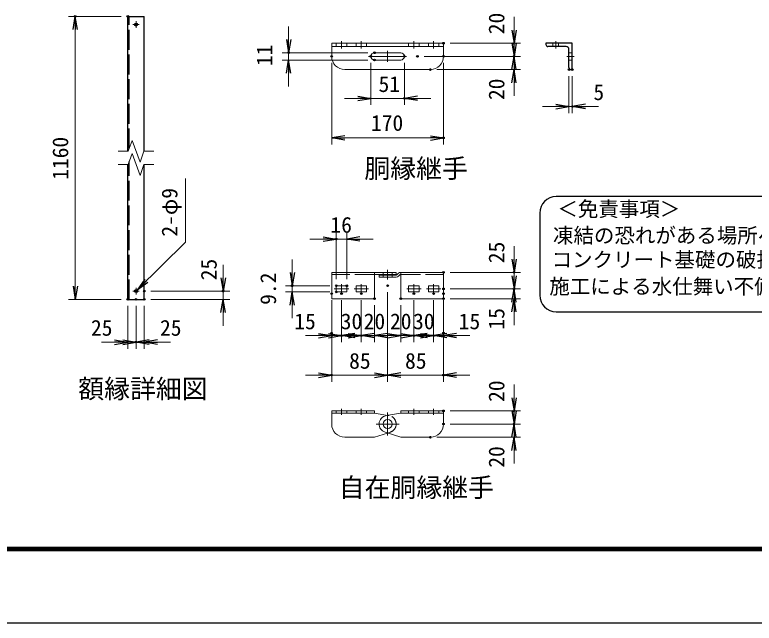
# Model space of a CAD drawing. Units: millimetres, scale not verified. Extents: x -4200 to 4200, y -2970 to 2970.
# Drawn here: x -264 to 1985, y -2970 to -1121 of the extents above; entities that cross this region are included whole.
import ezdxf
from ezdxf.enums import TextEntityAlignment as Align

# ---------------------------------------------------------------- set-up
doc = ezdxf.new("R2010")
doc.units = ezdxf.units.MM
doc.header["$LTSCALE"] = 10
doc.header["$PDMODE"] = 32
doc.header["$PDSIZE"] = 5
doc.linetypes.add('DASHED', pattern=[7.5, 6, -1.5])
doc.linetypes.add('USER1', pattern=[50.8, 31.75, -6.35, 6.35, -6.35])
for name, color, linetype, lineweight in [('0-0_D-BMK', 2, 'USER1', 13), ('0-2_D-STR1', 1, 'Continuous', 25), ('0-3_D-STR3', 3, 'Continuous', 13), ('0-5_0', 7, 'Continuous', 25), ('0-6_D-STR-DIM', 7, 'Continuous', 13), ('0-8_D-TTL-TXT', 7, 'Continuous', 25), ('0-9_D-STR-TXT', 7, 'Continuous', 13), ('0-A_D-TTL', 7, 'Continuous', 25)]:
    doc.layers.add(name, color=color, linetype=linetype, lineweight=lineweight)
doc.layers.add('0-7_Defpoints', color=8, linetype='Continuous')
doc.styles.add('ＭＳ ゴシック', font='')
doc.styles.get('ＭＳ ゴシック').set_extended_font_data('MS Gothic')

# ---------------------------------------------------------------- blocks, each defined once
blk = doc.blocks.new('L40x5')
at = {"layer": '0-5_0'}
for p, q in [((-153.11, 166.89), (-153.11, -108.11)), ((-108.11, -153.11), (166.89, -153.11))]:
    blk.add_line(p, q, dxfattribs=at)
blk.add_lwpolyline([(-183.11, 196.89), (-203.11, 196.89), (-203.11, -203.11), (196.89, -203.11), (196.89, -183.11)], dxfattribs=at)
for centre, radius, start, end in [((-183.11, 166.89), 30, 0, 90), ((-108.11, -108.11), 45, 180, 270), ((166.89, -183.11), 30, 0, 90)]:
    blk.add_arc(centre, radius, start, end, dxfattribs=at)
blk = doc.blocks.new('_Open')
at = {"layer": '0-5_0'}
blk.add_line((-10, 1.667), (0, 0), dxfattribs=at)
blk.add_lwpolyline([(-10, -1.667), (0, 0), (-10, 0)], dxfattribs=at)

msp = doc.modelspace()

# ---------------------------------------------------------------- linework, layer by layer
at = {"layer": '0-0_D-BMK'}
for p, q in [((105.04, -1140.9), (105.04, -1160.9)), ((95.04, -1150.9), (115.04, -1150.9)), ((730.03, -1201.54), (730.03, -1223.54)), ((790.03, -1201.54), (790.03, -1223.54)), ((950.03, -1201.54), (950.03, -1223.54)), ((1010.03, -1201.54), (1010.03, -1223.54)), ((1381.53, -1223.54), (1381.53, -1201.54)), ((870.03, -1230.54), (870.03, -1264.54)), ((812.15, -1247.54), (927.7, -1247.54)), ((1415.53, -1247.54), (1437.53, -1247.54)), ((870.03, -1925.74), (870.03, -1896.54)), ((105.04, -1950.9), (105.04, -1970.9)), ((708.03, -1953.94), (752.03, -1953.94)), ((730.03, -1968.54), (730.03, -1939.34)), ((768.03, -1953.94), (812.03, -1953.94)), ((790.03, -1968.54), (790.03, -1939.34)), ((928.03, -1953.94), (972.03, -1953.94)), ((950.03, -1968.54), (950.03, -1939.34)), ((988.03, -1953.94), (1032.03, -1953.94)), ((1010.03, -1968.54), (1010.03, -1939.34)), ((95.04, -1960.9), (115.04, -1960.9)), ((730.03, -2318.85), (730.03, -2337.25)), ((790.03, -2318.85), (790.03, -2337.25)), ((870.03, -2329.93), (870.03, -2399.77)), ((950.03, -2318.85), (950.03, -2337.25)), ((1010.03, -2318.85), (1010.03, -2337.25)), ((870.03, -2349.85), (870.03, -2379.85)), ((835.11, -2364.85), (904.96, -2364.85)), ((852.03, -2364.85), (888.03, -2364.85))]:
    msp.add_line(p, q, dxfattribs=at)
at = {"layer": '0-2_D-STR1'}
for p, q in [((80.04, -1535.9), (80.04, -1125.9)), ((80.04, -1125.9), (130.04, -1125.9)), ((130.04, -1535.9), (130.04, -1125.9)), ((80.04, -1985.9), (80.04, -1575.9)), ((130.04, -1985.9), (130.04, -1575.9)), ((80.04, -1985.9), (130.04, -1985.9))]:
    msp.add_line(p, q, dxfattribs=at)
at = {"layer": '0-2_D-STR1', "linetype": 'DASHED'}
for p, q in [((84.04, -1527.13), (84.04, -1125.9)), ((84.04, -1985.9), (84.04, -1567.13))]:
    msp.add_line(p, q, dxfattribs=at)
at = {"layer": '0-2_D-STR1'}
for centre in [(105.04, -1150.9), (105.04, -1960.9)]:
    msp.add_circle(centre, 4.5, dxfattribs=at)
at = {"layer": '0-3_D-STR3'}
for p, q in [((700.03, -1207.54), (1040.03, -1207.54)), ((700.03, -1207.54), (700.03, -1247.54)), ((1040.03, -1207.54), (1040.03, -1247.54)), ((700.03, -1217.54), (1040.03, -1217.54)), ((830.03, -1236.54), (910.03, -1236.54)), ((830.03, -1258.54), (910.03, -1258.54)), ((740.03, -1287.54), (1000.03, -1287.54)), ((700.03, -1903.94), (896.03, -1903.94)), ((700.03, -1983.94), (700.03, -1903.94)), ((830.03, -1983.94), (830.03, -1903.94)), ((830.03, -1910.34), (896.03, -1910.34)), ((896.03, -1910.34), (896.03, -1903.94)), ((903.29, -1906.73), (898.48, -1911.11)), ((910.03, -1903.94), (1040.03, -1903.94)), ((910.03, -1983.94), (910.03, -1903.94)), ((1040.03, -1983.94), (1040.03, -1903.94)), ((844.03, -1918.34), (844.03, -1911.94)), ((844.03, -1911.94), (896.32, -1911.94)), ((844.03, -1918.34), (896.32, -1918.34)), ((907.6, -1911.47), (902.78, -1915.85)), ((714.03, -1944.74), (746.03, -1944.74)), ((714.03, -1963.14), (714.03, -1944.74)), ((746.03, -1963.14), (746.03, -1944.74)), ((774.03, -1944.74), (806.03, -1944.74)), ((774.03, -1963.14), (774.03, -1944.74)), ((806.03, -1963.14), (806.03, -1944.74)), ((934.03, -1944.74), (966.03, -1944.74)), ((934.03, -1963.14), (934.03, -1944.74)), ((966.03, -1963.14), (966.03, -1944.74)), ((994.03, -1944.74), (1026.03, -1944.74)), ((994.03, -1963.14), (994.03, -1944.74)), ((1026.03, -1963.14), (1026.03, -1944.74)), ((714.03, -1963.14), (746.03, -1963.14)), ((774.03, -1963.14), (806.03, -1963.14)), ((934.03, -1963.14), (966.03, -1963.14)), ((994.03, -1963.14), (1026.03, -1963.14)), ((700.03, -1983.94), (830.03, -1983.94)), ((910.03, -1983.94), (1040.03, -1983.94)), ((700.03, -2324.85), (830.03, -2324.85)), ((700.03, -2324.85), (700.03, -2364.85)), ((700.03, -2331.25), (830.03, -2331.25)), ((830.03, -2324.85), (830.03, -2331.25)), ((830.03, -2331.25), (870.03, -2338.44)), ((910.03, -2331.25), (865.44, -2339.26)), ((910.03, -2324.85), (1040.03, -2324.85)), ((910.03, -2324.85), (910.03, -2331.25)), ((910.03, -2331.25), (1040.03, -2331.25)), ((1040.03, -2324.85), (1040.03, -2364.85)), ((740.03, -2404.85), (830.03, -2404.85)), ((830.03, -2404.85), (870.03, -2392.13)), ((910.03, -2404.85), (862.16, -2389.63)), ((910.03, -2404.85), (1000.03, -2404.85))]:
    msp.add_line(p, q, dxfattribs=at)
at = {"layer": '0-3_D-STR3', "linetype": 'DASHED'}
for p, q in [((714.03, -1207.54), (714.03, -1217.54)), ((746.03, -1207.54), (746.03, -1217.54)), ((774.03, -1207.54), (774.03, -1217.54)), ((806.03, -1207.54), (806.03, -1217.54)), ((934.03, -1207.54), (934.03, -1217.54)), ((966.03, -1207.54), (966.03, -1217.54)), ((994.03, -1207.54), (994.03, -1217.54)), ((1026.03, -1207.54), (1026.03, -1217.54)), ((1372.93, -1217.54), (1372.93, -1207.54)), ((1390.13, -1217.54), (1390.13, -1207.54)), ((1421.53, -1236.54), (1431.53, -1236.54)), ((1421.53, -1258.54), (1431.53, -1258.54)), ((830.03, -1910.34), (700.03, -1910.34)), ((856.03, -1903.94), (856.03, -1910.34)), ((884.03, -1903.94), (884.03, -1910.34)), ((910.03, -1910.34), (1040.03, -1910.34)), ((856.03, -1918.34), (856.03, -1911.94)), ((884.03, -1918.34), (884.03, -1911.94)), ((714.03, -2324.85), (714.03, -2331.25)), ((746.03, -2324.85), (746.03, -2331.25)), ((774.03, -2324.85), (774.03, -2331.25)), ((806.03, -2324.85), (806.03, -2331.25)), ((870.03, -2338.44), (874.63, -2339.26)), ((934.03, -2324.85), (934.03, -2331.25)), ((966.03, -2324.85), (966.03, -2331.25)), ((994.03, -2324.85), (994.03, -2331.25)), ((1026.03, -2324.85), (1026.03, -2331.25)), ((870.03, -2392.13), (877.91, -2389.63))]:
    msp.add_line(p, q, dxfattribs=at)
at = {"layer": '0-3_D-STR3'}
msp.add_circle((870.03, -2364.85), 14, dxfattribs=at)
for centre, radius, start, end in [((830.03, -1247.54), 11, 90, 270), ((910.03, -1247.54), 11, 270, 90), ((740.03, -1247.54), 40, 180, 270), ((1000.03, -1247.54), 40, 270, 0), ((896.32, -1908.74), 3.2, 270, 312.26587), ((910.01, -1913.41), 9.47, 89.8278, 135.14925), ((910.03, -1913.54), 3.2, 90, 139.63546), ((896.32, -1908.74), 9.6, 270, 312.26587), ((870.03, -2364.85), 26, 100.18177, 252.36255), ((740.03, -2364.85), 40, 180, 270), ((1000.03, -2364.85), 40, 270, 0)]:
    msp.add_arc(centre, radius, start, end, dxfattribs=at)
at = {"layer": '0-3_D-STR3', "linetype": 'DASHED'}
msp.add_arc((870.03, -2364.85), 26, 287.63745, 79.81823, dxfattribs=at)
at = {"layer": '0-6_D-STR-DIM'}
for p, q in [((60.04, -1125.9), (-99.96, -1125.9)), ((1254.6, -1167.54), (1254.6, -1127.54)), ((-79.96, -1945.9), (-79.96, -1165.9)), ((569.03, -1196.54), (569.03, -1156.54)), ((1254.6, -1207.54), (1254.6, -1167.54)), ((1060.03, -1207.54), (1274.6, -1207.54)), ((1254.6, -1247.54), (1254.6, -1207.54)), ((810.03, -1236.54), (549.03, -1236.54)), ((569.03, -1258.54), (569.03, -1236.54)), ((810.03, -1258.54), (549.03, -1258.54)), ((980.79, -1247.54), (1274.6, -1247.54)), ((980.79, -1247.54), (1274.6, -1247.54)), ((1254.6, -1287.54), (1254.6, -1247.54)), ((700.03, -1267.54), (700.03, -1515.21)), ((819.03, -1267.54), (819.03, -1395.21)), ((921.03, -1267.54), (921.03, -1395.21)), ((1040.03, -1267.54), (1040.03, -1515.21)), ((569.03, -1298.54), (569.03, -1338.54)), ((1020.03, -1287.54), (1274.6, -1287.54)), ((1254.6, -1287.54), (1254.6, -1327.54)), ((1421.53, -1307.52), (1421.53, -1419.8)), ((1431.53, -1307.52), (1431.53, -1419.8)), ((1254.6, -1327.54), (1254.6, -1367.54)), ((779.03, -1375.21), (739.03, -1375.21)), ((819.03, -1375.21), (921.03, -1375.21)), ((961.03, -1375.21), (1001.03, -1375.21)), ((1381.53, -1399.8), (1341.53, -1399.8)), ((1421.53, -1399.8), (1431.53, -1399.8)), ((1471.53, -1399.8), (1511.53, -1399.8)), ((80.85, -1535.9), (92.93, -1502.67)), ((92.93, -1502.67), (117.14, -1569.13)), ((740.03, -1495.21), (1000.03, -1495.21)), ((50.71, -1535.9), (80.85, -1535.9)), ((80.85, -1575.9), (92.93, -1542.67)), ((92.93, -1542.67), (117.14, -1609.13)), ((129.23, -1535.9), (117.14, -1569.13)), ((129.23, -1535.9), (159.4, -1535.9)), ((50.71, -1575.9), (80.85, -1575.9)), ((129.23, -1575.9), (117.14, -1609.13)), ((129.23, -1575.9), (159.4, -1575.9)), ((714.03, -1924.74), (714.03, -1782.82)), ((746.03, -1924.74), (746.03, -1782.82)), ((674.03, -1802.82), (634.03, -1802.82)), ((746.03, -1802.82), (714.03, -1802.82)), ((786.03, -1802.82), (826.03, -1802.82)), ((1254.6, -1863.94), (1254.6, -1823.94)), ((580.03, -1904.74), (580.03, -1864.74)), ((370.04, -1920.9), (370.04, -1880.9)), ((1254.6, -1913.94), (1254.6, -1873.94)), ((1060.03, -1903.94), (1274.6, -1903.94)), ((1254.6, -1953.94), (1254.6, -1903.94)), ((694.03, -1944.74), (560.03, -1944.74)), ((580.03, -1963.14), (580.03, -1944.74)), ((1060.03, -1953.94), (1274.6, -1953.94)), ((1060.03, -1953.94), (1274.6, -1953.94)), ((1254.6, -1983.94), (1254.6, -1953.94)), ((150.04, -1960.9), (390.04, -1960.9)), ((370.04, -1985.9), (370.04, -1960.9)), ((694.03, -1963.14), (560.03, -1963.14)), ((870.03, -1964.34), (870.03, -2236.22)), ((870.03, -1964.34), (870.03, -2236.22)), ((60.04, -1985.9), (-99.96, -1985.9)), ((150.04, -1985.9), (390.04, -1985.9)), ((700.03, -1988.54), (700.03, -2116.22)), ((730.03, -1988.54), (730.03, -2116.22)), ((730.03, -1988.54), (730.03, -2116.22)), ((790.03, -1988.54), (790.03, -2116.22)), ((790.03, -1988.54), (790.03, -2116.22)), ((950.03, -1988.54), (950.03, -2116.22)), ((950.03, -1988.54), (950.03, -2116.22)), ((1010.03, -1988.54), (1010.03, -2116.22)), ((1010.03, -1988.54), (1010.03, -2116.22)), ((1040.03, -1988.54), (1040.03, -2116.22)), ((1060.03, -1983.94), (1274.6, -1983.94)), ((1254.6, -1993.94), (1254.6, -2033.94)), ((80.04, -2005.9), (80.04, -2135.9)), ((105.04, -2005.9), (105.04, -2135.9)), ((105.04, -2005.9), (105.04, -2135.9)), ((130.04, -2005.9), (130.04, -2135.9)), ((580.03, -2003.14), (580.03, -2043.14)), ((830.03, -2003.94), (830.03, -2116.22)), ((910.03, -2003.94), (910.03, -2116.22)), ((370.04, -2025.9), (370.04, -2065.9)), ((1254.6, -2023.94), (1254.6, -2063.94)), ((660.03, -2096.22), (620.03, -2096.22)), ((690.03, -2096.22), (650.03, -2096.22)), ((730.03, -2096.22), (700.03, -2096.22)), ((700.03, -2108.54), (700.03, -2236.22)), ((750.03, -2096.22), (710.03, -2096.22)), ((790.03, -2096.22), (730.03, -2096.22)), ((770.03, -2096.22), (810.03, -2096.22)), ((830.03, -2096.22), (790.03, -2096.22)), ((870.03, -2096.22), (830.03, -2096.22)), ((830.03, -2096.22), (870.03, -2096.22)), ((910.03, -2096.22), (870.03, -2096.22)), ((870.03, -2096.22), (910.03, -2096.22)), ((910.03, -2096.22), (950.03, -2096.22)), ((970.03, -2096.22), (930.03, -2096.22)), ((950.03, -2096.22), (1010.03, -2096.22)), ((990.03, -2096.22), (1030.03, -2096.22)), ((1010.03, -2096.22), (1040.03, -2096.22)), ((1040.03, -2108.54), (1040.03, -2236.22)), ((1050.03, -2096.22), (1090.03, -2096.22)), ((1080.03, -2096.22), (1120.03, -2096.22)), ((40.04, -2115.9), (0.04, -2115.9)), ((65.04, -2115.9), (25.04, -2115.9)), ((80.04, -2115.9), (105.04, -2115.9)), ((130.04, -2115.9), (105.04, -2115.9)), ((145.04, -2115.9), (185.04, -2115.9)), ((170.04, -2115.9), (210.04, -2115.9)), ((660.03, -2216.22), (620.03, -2216.22)), ((870.03, -2216.22), (700.03, -2216.22)), ((830.03, -2216.22), (790.03, -2216.22)), ((870.03, -2216.22), (1040.03, -2216.22)), ((910.03, -2216.22), (950.03, -2216.22)), ((1080.03, -2216.22), (1120.03, -2216.22)), ((1254.6, -2284.85), (1254.6, -2244.85)), ((1254.6, -2324.85), (1254.6, -2284.85)), ((1060.03, -2324.85), (1274.6, -2324.85)), ((1254.6, -2364.85), (1254.6, -2324.85)), ((1060.03, -2364.85), (1274.6, -2364.85)), ((1060.03, -2364.85), (1274.6, -2364.85)), ((1254.6, -2404.85), (1254.6, -2364.85)), ((1020.03, -2404.85), (1274.6, -2404.85)), ((1254.6, -2404.85), (1254.6, -2444.85)), ((1254.6, -2444.85), (1254.6, -2484.85))]:
    msp.add_line(p, q, dxfattribs=at)
at = {"layer": '0-7_Defpoints'}
for p in [(-79.96, -1125.9), (80.04, -1125.9), (1040.03, -1207.54), (1254.6, -1207.54), (569.03, -1236.54), (830.03, -1236.54), (700.03, -1247.54), (819.03, -1247.54), (830.03, -1258.54), (921.03, -1247.54), (960.79, -1247.54), (1040.03, -1247.54), (1254.6, -1247.54), (1000.03, -1287.54), (1421.53, -1287.52), (1431.53, -1287.52), (921.03, -1375.21), (1431.53, -1399.8), (1040.03, -1495.21), (714.03, -1802.82), (1040.03, -1903.94), (1254.6, -1903.94), (580.03, -1944.74), (714.03, -1944.74), (714.03, -1944.74), (746.03, -1944.74), (870.03, -1944.34), (1040.03, -1953.94), (1254.6, -1953.94), (130.04, -1960.9), (370.04, -1960.9), (700.03, -1968.54), (714.03, -1963.14), (730.03, -1968.54), (790.03, -1968.54), (950.03, -1968.54), (1010.03, -1968.54), (1040.03, -1968.54), (80.04, -1985.9), (80.04, -1985.9), (105.04, -1985.9), (130.04, -1985.9), (130.04, -1985.9), (830.03, -1983.94), (910.03, -1983.94), (1040.03, -1983.94), (700.03, -2088.54), (1040.03, -2088.54), (105.04, -2115.9), (700.03, -2096.22), (730.03, -2096.22), (790.03, -2096.22), (950.03, -2096.22), (1010.03, -2096.22), (1040.03, -2096.22), (700.03, -2216.22), (1040.03, -2216.22), (1040.03, -2324.85), (1254.6, -2324.85), (1040.03, -2364.85), (1254.6, -2364.85), (1000.03, -2404.85)]:
    msp.add_point(p, dxfattribs=at)
at = {"layer": '0-8_D-TTL-TXT', "color": 2}
for p, q in [((3828.16, -1673.53), (1382.61, -1673.53)), ((1332.61, -1723.53), (1332.61, -1973.53)), ((1382.61, -2023.53), (3828.16, -2023.53))]:
    msp.add_line(p, q, dxfattribs=at)
for centre, start, end in [((1382.61, -1723.53), 90, 180), ((1382.61, -1973.53), 180, 270)]:
    msp.add_arc(centre, 50, start, end, dxfattribs=at)
at = {"layer": '0-9_D-STR-TXT'}
msp.add_lwpolyline([(255.23, -1618.94), (255.23, -1812.15), (109.66, -1956.33)], dxfattribs=at)
at = {"layer": '0-A_D-TTL', "color": 2}
msp.add_lwpolyline([(-4200, 2970), (4200, 2970), (4200, -2970), (-4200, -2970)], close=True, dxfattribs=at)
at = {"layer": '0-A_D-TTL'}
for points in [[(-3930, 2750), (3930, 2750), (3930, -2750), (-3930, -2750)], [(-3927.5, 2747.5), (3927.5, 2747.5), (3927.5, -2747.5), (-3927.5, -2747.5)], [(-3925, 2745), (3925, 2745), (3925, -2745), (-3925, -2745)], [(-3922.5, 2742.5), (3922.5, 2742.5), (3922.5, -2742.5), (-3922.5, -2742.5)], [(-3920, 2740), (3920, 2740), (3920, -2740), (-3920, -2740)]]:
    msp.add_lwpolyline(points, close=True, dxfattribs=at)

# ---------------------------------------------------------------- block references
at = {"layer": '0-3_D-STR3', "xscale": 0.2, "yscale": 0.2, "rotation": 180}
msp.add_blockref('L40x5', (1390.91, -1248.16), dxfattribs=at)
at = {"layer": '0-6_D-STR-DIM', "xscale": 4, "yscale": 4}
for p, rotation in [((-79.96, -1125.9), 90), ((1254.6, -1207.54), 270), ((569.03, -1236.54), 270), ((1254.6, -1247.54), 270), ((569.03, -1258.54), 90), ((1254.6, -1247.54), 90), ((1254.6, -1287.54), 90), ((921.03, -1375.21), 180), ((1431.53, -1399.8), 180), ((700.03, -1495.21), 180), ((746.03, -1802.82), 180), ((1254.6, -1903.94), 270), ((580.03, -1944.74), 270), ((370.04, -1960.9), 270), ((1254.6, -1953.94), 270), ((-79.96, -1985.9), 270), ((1254.6, -1953.94), 90), ((580.03, -1963.14), 90), ((370.04, -1985.9), 90), ((1254.6, -1983.94), 90), ((730.03, -2096.22), 180), ((790.03, -2096.22), 180), ((830.03, -2096.22), 180), ((950.03, -2096.22), 180), ((1010.03, -2096.22), 180), ((1040.03, -2096.22), 180), ((105.04, -2115.9), 180), ((130.04, -2115.9), 180), ((870.03, -2216.22), 180), ((1040.03, -2216.22), 180), ((1254.6, -2324.85), 270), ((1254.6, -2364.85), 270), ((1254.6, -2364.85), 90), ((1254.6, -2404.85), 90)]:
    msp.add_blockref('_Open', p, dxfattribs=dict(at, rotation=rotation))
for p in [(819.03, -1375.21), (1421.53, -1399.8), (1040.03, -1495.21), (714.03, -1802.82), (700.03, -2096.22), (730.03, -2096.22), (790.03, -2096.22), (910.03, -2096.22), (950.03, -2096.22), (1010.03, -2096.22), (80.04, -2115.9), (105.04, -2115.9), (700.03, -2216.22), (870.03, -2216.22)]:
    msp.add_blockref('_Open', p, dxfattribs=at)
at = {"layer": '0-9_D-STR-TXT', "xscale": 4, "yscale": 4, "rotation": 224.72383}
msp.add_blockref('_Open', (108.24, -1957.74), dxfattribs=at)

# ---------------------------------------------------------------- texts
at = {"layer": '0-6_D-STR-DIM', "style": 'ＭＳ ゴシック'}
for s, p in [('20', (1239.58, -1180.29)), ('11', (534.29, -1276.87)), ('20', (1239.58, -1380.29)), ('1160', (-86.71, -1622.8)), ('25', (1239.58, -1876.04)), ('25', (364.71, -1928)), ('9.2', (545.29, -2002.54)), ('15', (1239.58, -2077.69)), ('20', (1239.58, -2297.6)), ('20', (1239.58, -2497.6))]:
    msp.add_text(s, height=48.09, rotation=90, dxfattribs=at).set_placement(p, align=Align.BOTTOM_LEFT)
for s, p in [('51', (842.48, -1370.2)), ('5', (1495.81, -1394.78)), ('170', (819.38, -1488.2)), ('16', (696.16, -1797.81)), ('15', (586.28, -2091.2)), ('30', (727.41, -2091.2)), ('20', (797.28, -2091.2)), ('20', (877.28, -2091.2)), ('30', (947.41, -2091.2)), ('15', (1086.28, -2091.2)), ('25', (-32.06, -2110.84)), ('25', (177.94, -2110.84)), ('85', (753.06, -2211.2)), ('85', (923.06, -2211.2))]:
    msp.add_text(s, height=48.09, dxfattribs=at).set_placement(p, align=Align.BOTTOM_LEFT)
at = {"layer": '0-8_D-TTL-TXT', "style": 'ＭＳ ゴシック'}
for s, height, p in [('胴縁継手', 57.7, (799.33, -1634.21)), ('＜免責事項＞ \u3000\u3000', 45.67, (1386.32, -1747.71)), ('凍結の恐れがある場所への設置は、内部に溜まった雨水等の凍結融解により支柱の破損や', 45.67, (1372.8, -1828.21)), ('コンクリート基礎の破損の恐れがありますので施工時、水仕舞いを行ってください。', 45.67, (1368.68, -1901.63)), ('施工による水仕舞い不備で起こる支柱・基礎の破損について当社は責任を負いかねます。 ', 45.67, (1361.69, -1983.12)), ('額縁詳細図', 57.7, (-70.68, -2303.85)), ('自在胴縁継手', 57.7, (721.36, -2603.85))]:
    msp.add_text(s, height=height, dxfattribs=at).set_placement(p, align=Align.BOTTOM_LEFT)
at = {"layer": '0-9_D-STR-TXT', "style": 'ＭＳ ゴシック'}
msp.add_text('2-φ9', height=48.09, rotation=90, dxfattribs=at).set_placement((245.36, -1795.24), align=Align.BOTTOM_LEFT)

doc.saveas('drawing.dxf')
